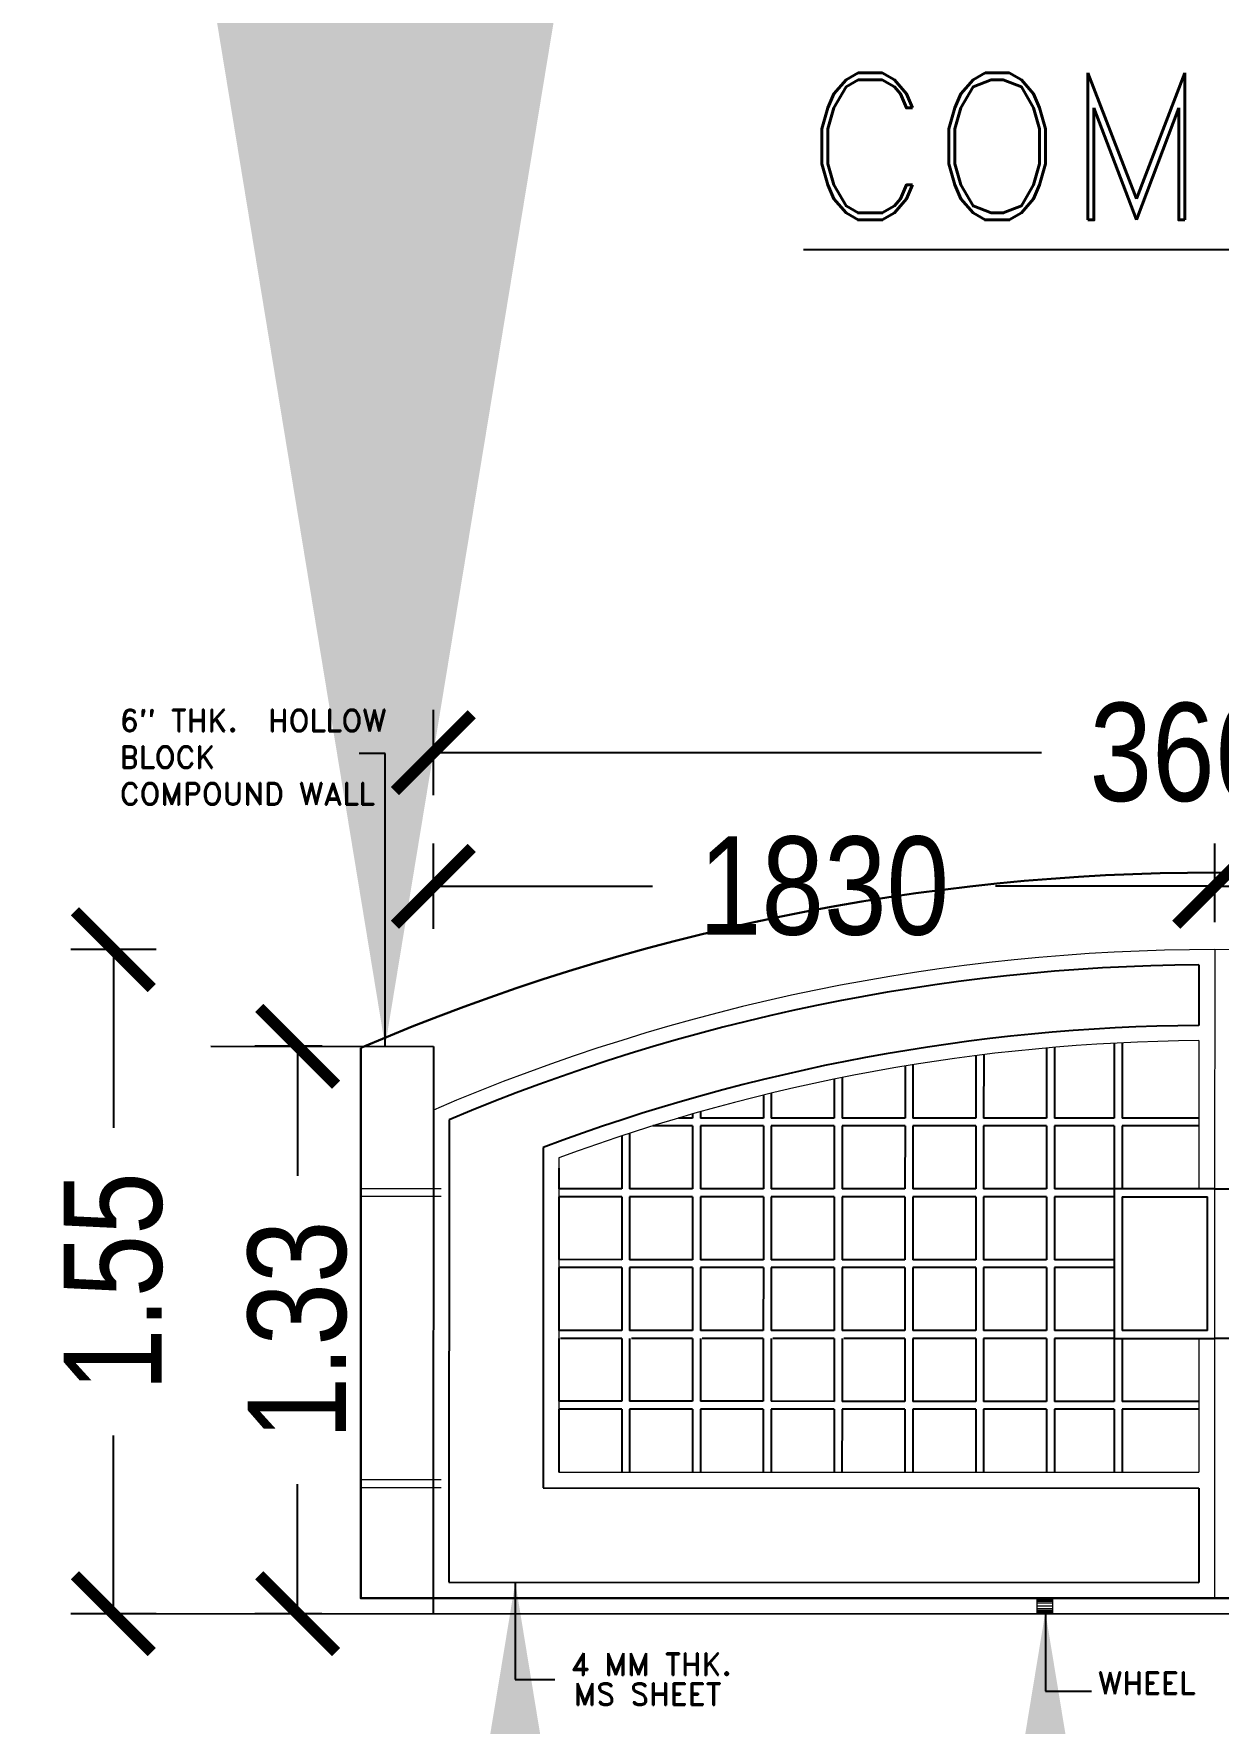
# Model space of a CAD drawing. Header units: metres. Extents: x 144 to 1259, y -1474 to -210.
# Drawn here: x 1181.227 to 1184.001, y -1197.182 to -1193.226 of the extents above; entities that cross this region are included whole.
import ezdxf
from ezdxf.enums import TextEntityAlignment as Align

# ---------------------------------------------------------------- set-up
doc = ezdxf.new("R2010")
doc.units = ezdxf.units.M
doc.linetypes.add('HIDDEN', pattern=[9.525, 6.35, -3.175])
for name, color, linetype, lineweight in [('BEAMl', 6, 'HIDDEN', 13), ('PAV', 21, 'Continuous', 13), ('TEXT', 4, 'Continuous', 18), ('WIN', 12, 'Continuous', 18)]:
    doc.layers.add(name, color=color, linetype=linetype, lineweight=lineweight)
for name, color, linetype in [('DIM', 8, 'Continuous'), ('hatch', 8, 'Continuous'), ('MAIN_GATE', 57, 'Continuous'), ('wall', 2, 'Continuous')]:
    doc.layers.add(name, color=color, linetype=linetype)
doc.styles.add('ROMAND', font='ROMAND.SHX')
doc.styles.add('ROMANS', font='romans.shx')
doc.styles.add('RS1', font='romans.shx', dxfattribs={"width": 0.75})
doc.styles.add('STYLE1', font='swissck.ttf', dxfattribs={"height": 0.23})
doc.styles.add('T', font='ROMAND.shx', dxfattribs={"width": 0.9, "height": 10})
doc.dimstyles.new('DIM-25', dxfattribs={"dimscale": 0.25, "dimtxt": 200, "dimasz": 100, "dimexe": 25, "dimexo": 25, "dimgap": 35, "dimtad": 1, "dimdec": 0, "dimrnd": 5, "dimzin": 0, "dimdsep": 46, "dimtxsty": 'RS1', "dimblk": 'ARCHTICK', "dimcen": 100, "dimdle": 25, "dimclrd": 8, "dimclre": 8, "dimclrt": 4, "dimadec": 0, "dimazin": 0, "dimtfac": 0.5, "dimtdec": 0, "dimtmove": 1, "dimatfit": 0, "dimfxl": 0, "dimfrac": 1, "dimtolj": 1, "dimtzin": 0, "dimarcsym": 0})
doc.dimstyles.new('N001-100', dxfattribs={"dimtxt": 250, "dimasz": 65, "dimexe": 50, "dimexo": 100, "dimgap": 50, "dimtad": 1, "dimdec": 0, "dimrnd": 5, "dimzin": 0, "dimdsep": 46, "dimtxsty": 'ROMANS', "dimblk": 'ARCHTICK', "dimcen": 0.09, "dimdle": 50, "dimclrd": 8, "dimclre": 8, "dimclrt": 4, "dimadec": 0, "dimazin": 0, "dimtfac": 1, "dimtdec": 0, "dimtofl": 0, "dimtmove": 1, "dimatfit": 3, "dimfxl": 0, "dimtolj": 1, "dimtzin": 0, "dimarcsym": 0})
doc.dimstyles.get("Standard").update_dxf_attribs({"dimtxt": 0.23, "dimasz": 0.18, "dimexe": 0.1, "dimexo": 0, "dimgap": 0.09, "dimtad": 0, "dimzin": 0, "dimdsep": 46, "dimtxsty": 'STYLE1', "dimblk": 'ARCHTICK', "dimcen": 0.09, "dimadec": 0, "dimazin": 0, "dimtfac": 1, "dimtofl": 0, "dimtmove": 2, "dimatfit": 3, "dimfxl": 0, "dimtolj": 1, "dimtzin": 0, "dimarcsym": 0})

# ---------------------------------------------------------------- blocks, each defined once
blk = doc.blocks.new('_ArchTick')
at = {"color": 0, "const_width": 0.15}
blk.add_lwpolyline([(-0.5, -0.5), (0.5, 0.5)], dxfattribs=at)
blk = doc.blocks.new('*D146')
at = {"layer": 'Defpoints', "color": 0}
for p in [(1181.9927, -1196.8883), (1185.992, -1196.8887), (1185.992, -1197.742)]:
    blk.add_point(p, dxfattribs=at)
at = {"layer": 'MAIN_GATE', "color": 0, "lineweight": -2}
for p, q in [((1181.9927, -1197.642), (1181.9927, -1197.842)), ((1185.992, -1197.642), (1185.992, -1197.842)), ((1181.9927, -1197.742), (1183.626, -1197.742)), ((1185.992, -1197.742), (1184.3586, -1197.742))]:
    blk.add_line(p, q, dxfattribs=at)
at = {"layer": 'MAIN_GATE', "color": 0, "lineweight": -2, "xscale": 0.18, "yscale": 0.18, "zscale": 0.18, "rotation": 180}
blk.add_blockref('_ArchTick', (1181.9927, -1197.742), dxfattribs=at)
at = {"layer": 'MAIN_GATE', "color": 0, "lineweight": -2, "xscale": 0.18, "yscale": 0.18, "zscale": 0.18}
blk.add_blockref('_ArchTick', (1185.992, -1197.742), dxfattribs=at)
at = {"layer": 'MAIN_GATE', "color": 0, "lineweight": 30, "insert": (1183.9923, -1197.742), "char_height": 0.23, "attachment_point": 5, "style": 'STYLE1'}
blk.add_mtext('\\A1;4.00', dxfattribs=at)
blk = doc.blocks.new('*D338')
at = {"color": 0, "lineweight": -2}
for p, q in [((1182.1627, -1195.3218), (1182.1627, -1195.1218)), ((1183.9927, -1195.3056), (1183.9927, -1195.1218)), ((1182.1627, -1195.2218), (1182.6758, -1195.2218)), ((1183.9927, -1195.2218), (1183.4796, -1195.2218))]:
    blk.add_line(p, q, dxfattribs=at)
at = {"layer": 'Defpoints', "color": 0}
for p in [(1183.9927, -1195.2218), (1183.9927, -1195.3056), (1182.1627, -1195.5966)]:
    blk.add_point(p, dxfattribs=at)
at = {"color": 0, "lineweight": -2, "xscale": 0.18, "yscale": 0.18, "zscale": 0.18, "rotation": 180}
blk.add_blockref('_ArchTick', (1182.1627, -1195.2218), dxfattribs=at)
at = {"color": 0, "lineweight": -2, "xscale": 0.18, "yscale": 0.18, "zscale": 0.18}
blk.add_blockref('_ArchTick', (1183.9927, -1195.2218), dxfattribs=at)
at = {"color": 0, "insert": (1183.0777, -1195.2218), "char_height": 0.23, "attachment_point": 5, "style": 'STYLE1'}
blk.add_mtext('\\A1;1830', dxfattribs=at)
blk = doc.blocks.new('*D339')
at = {"color": 0, "lineweight": -2}
for p, q in [((1183.9927, -1195.3056), (1183.9927, -1195.1218)), ((1185.8227, -1195.3218), (1185.8227, -1195.1218)), ((1183.9927, -1195.2218), (1184.5058, -1195.2218)), ((1185.8227, -1195.2218), (1185.3096, -1195.2218))]:
    blk.add_line(p, q, dxfattribs=at)
at = {"layer": 'Defpoints', "color": 0}
for p in [(1185.8227, -1195.2218), (1183.9927, -1195.3056), (1185.8227, -1195.5975)]:
    blk.add_point(p, dxfattribs=at)
at = {"color": 0, "lineweight": -2, "xscale": 0.18, "yscale": 0.18, "zscale": 0.18, "rotation": 180}
blk.add_blockref('_ArchTick', (1183.9927, -1195.2218), dxfattribs=at)
at = {"color": 0, "lineweight": -2, "xscale": 0.18, "yscale": 0.18, "zscale": 0.18}
blk.add_blockref('_ArchTick', (1185.8227, -1195.2218), dxfattribs=at)
at = {"color": 0, "insert": (1184.9077, -1195.2218), "char_height": 0.23, "attachment_point": 5, "style": 'STYLE1'}
blk.add_mtext('\\A1;1830', dxfattribs=at)
blk = doc.blocks.new('*D340')
at = {"color": 0, "lineweight": -2}
for p, q in [((1182.1627, -1195.0088), (1182.1627, -1194.8088)), ((1185.8227, -1195.0088), (1185.8227, -1194.8088)), ((1182.1627, -1194.9088), (1183.5872, -1194.9088)), ((1185.8227, -1194.9088), (1184.3981, -1194.9088))]:
    blk.add_line(p, q, dxfattribs=at)
at = {"layer": 'Defpoints', "color": 0}
for p in [(1182.1627, -1194.9088), (1182.1627, -1195.5966), (1185.8227, -1195.5975)]:
    blk.add_point(p, dxfattribs=at)
at = {"color": 0, "lineweight": -2, "xscale": 0.18, "yscale": 0.18, "zscale": 0.18, "rotation": 180}
blk.add_blockref('_ArchTick', (1182.1627, -1194.9088), dxfattribs=at)
at = {"color": 0, "lineweight": -2, "xscale": 0.18, "yscale": 0.18, "zscale": 0.18}
blk.add_blockref('_ArchTick', (1185.8227, -1194.9088), dxfattribs=at)
at = {"color": 0, "insert": (1183.9927, -1194.9088), "char_height": 0.23, "attachment_point": 5, "style": 'STYLE1'}
blk.add_mtext('\\A1;3660', dxfattribs=at)
blk = doc.blocks.new('*D341')
at = {"color": 0, "lineweight": -2}
for p, q in [((1181.902, -1195.5965), (1181.7446, -1195.5965)), ((1181.8446, -1195.5965), (1181.8446, -1195.8996)), ((1181.8446, -1196.9251), (1181.8446, -1196.622)), ((1181.9017, -1196.9251), (1181.7446, -1196.9251))]:
    blk.add_line(p, q, dxfattribs=at)
at = {"layer": 'Defpoints', "color": 0}
for p in [(1181.902, -1195.5965), (1181.8446, -1196.9251), (1181.9017, -1196.9251)]:
    blk.add_point(p, dxfattribs=at)
at = {"color": 0, "lineweight": -2, "xscale": 0.18, "yscale": 0.18, "zscale": 0.18}
for p, rotation in [((1181.8446, -1195.5965), 90), ((1181.8446, -1196.9251), 270)]:
    blk.add_blockref('_ArchTick', p, dxfattribs=dict(at, rotation=rotation))
at = {"color": 0, "insert": (1181.8446, -1196.2608), "char_height": 0.23, "attachment_point": 5, "rotation": 90, "style": 'STYLE1'}
blk.add_mtext('\\A1;1.33', dxfattribs=at)
blk = doc.blocks.new('*D342')
at = {"color": 0, "lineweight": -2}
for p, q in [((1181.5132, -1195.3701), (1181.3132, -1195.3701)), ((1181.4132, -1195.3701), (1181.4132, -1195.7877)), ((1181.4132, -1196.9251), (1181.4132, -1196.5076)), ((1181.5132, -1196.9251), (1181.3132, -1196.9251))]:
    blk.add_line(p, q, dxfattribs=at)
at = {"layer": 'Defpoints', "color": 0}
for p in [(1183.9916, -1195.3701), (1181.4132, -1196.9251), (1181.9017, -1196.9251)]:
    blk.add_point(p, dxfattribs=at)
at = {"color": 0, "lineweight": -2, "xscale": 0.18, "yscale": 0.18, "zscale": 0.18}
for p, rotation in [((1181.4132, -1195.3701), 90), ((1181.4132, -1196.9251), 270)]:
    blk.add_blockref('_ArchTick', p, dxfattribs=dict(at, rotation=rotation))
at = {"color": 0, "insert": (1181.4132, -1196.1476), "char_height": 0.23, "attachment_point": 5, "rotation": 90, "style": 'STYLE1'}
blk.add_mtext('\\A1;1.55', dxfattribs=at)

msp = doc.modelspace()

# ---------------------------------------------------------------- linework, layer by layer
at = {"color": 7, "ltscale": 2}
for p, q in [((1183.9559, -1195.4058), (1183.9558, -1195.5476)), ((1182.1995, -1195.7687), (1182.1992, -1196.8515)), ((1182.4197, -1195.8335), (1182.4195, -1196.6304)), ((1183.776, -1195.9489), (1183.7759, -1196.2622)), ((1183.776, -1195.9489), (1183.9758, -1195.949)), ((1183.9757, -1196.2622), (1183.7759, -1196.2622)), ((1182.4195, -1196.6304), (1183.9556, -1196.6308)), ((1183.9556, -1196.6308), (1183.9555, -1196.8519)), ((1182.1992, -1196.8515), (1183.9555, -1196.8519))]:
    msp.add_line(p, q, dxfattribs=at)
for radius, start, end in [(4.6043, 90.4444, 112.9059), (4.4625, 90.459, 110.6246)]:
    msp.add_arc((1183.9916, -1200.01), radius, start, end, dxfattribs=at)
at = {"layer": 'BEAMl', "color": 7}
for p, q in [((1182.181, -1195.9301), (1181.9925, -1195.9301)), ((1182.181, -1195.9485), (1181.9925, -1195.9485)), ((1182.1808, -1196.6119), (1181.9923, -1196.6119)), ((1182.1808, -1196.6303), (1181.9923, -1196.6303))]:
    msp.add_line(p, q, dxfattribs=at)
at = {"layer": 'DIM', "color": 7}
for p, q in [((1183.7576, -1195.9305), (1183.7575, -1196.2806)), ((1183.9926, -1195.9305), (1183.7576, -1195.9305)), ((1183.9926, -1195.9305), (1184.2276, -1195.9306)), ((1183.9757, -1196.2622), (1183.9758, -1195.949)), ((1183.7575, -1196.2806), (1183.9925, -1196.2807)), ((1184.2275, -1196.2807), (1183.9925, -1196.2807))]:
    msp.add_line(p, q, dxfattribs=at)
at = {"layer": 'hatch', "color": 7}
for p, q in [((1183.4333, -1195.6183), (1183.4332, -1195.7646)), ((1183.4517, -1195.616), (1183.4516, -1195.7646)), ((1183.5991, -1195.6004), (1183.5991, -1195.7646)), ((1183.6175, -1195.5988), (1183.6175, -1195.7646)), ((1183.7576, -1195.5892), (1183.7576, -1195.7646)), ((1183.7761, -1195.5882), (1183.776, -1195.7646)), ((1183.2674, -1195.6426), (1183.2674, -1195.7645)), ((1183.2858, -1195.6396), (1183.2858, -1195.7645)), ((1183.1015, -1195.6734), (1183.1015, -1195.7645)), ((1183.12, -1195.6696), (1183.1199, -1195.7645)), ((1182.9357, -1195.7107), (1182.9357, -1195.7644)), ((1182.9541, -1195.7062), (1182.9541, -1195.7644)), ((1182.7698, -1195.7644), (1182.7372, -1195.7644)), ((1182.7698, -1195.7549), (1182.7698, -1195.7644)), ((1182.7883, -1195.7496), (1182.7882, -1195.7644)), ((1182.9357, -1195.7644), (1182.7882, -1195.7644)), ((1183.1015, -1195.7645), (1182.9541, -1195.7644)), ((1183.2674, -1195.7645), (1183.1199, -1195.7645)), ((1183.4332, -1195.7646), (1183.2858, -1195.7645)), ((1183.5991, -1195.7646), (1183.4516, -1195.7646)), ((1183.7576, -1195.7646), (1183.6175, -1195.7646)), ((1183.9558, -1195.7647), (1183.776, -1195.7646)), ((1182.604, -1195.8061), (1182.6039, -1195.9302)), ((1182.6224, -1195.8), (1182.6224, -1195.9302)), ((1182.7698, -1195.7828), (1182.6765, -1195.7828)), ((1182.7698, -1195.7828), (1182.7698, -1195.9302)), ((1182.7882, -1195.7828), (1182.7882, -1195.9302)), ((1182.9357, -1195.7829), (1182.7882, -1195.7828)), ((1182.9357, -1195.7829), (1182.9356, -1195.9303)), ((1182.9541, -1195.7829), (1182.9541, -1195.9303)), ((1183.1015, -1195.7829), (1182.9541, -1195.7829)), ((1183.1015, -1195.7829), (1183.1015, -1195.9303)), ((1183.2674, -1195.7829), (1183.1199, -1195.7829)), ((1183.1199, -1195.7829), (1183.1199, -1195.9303)), ((1183.2674, -1195.7829), (1183.2673, -1195.9304)), ((1183.4332, -1195.783), (1183.2858, -1195.783)), ((1183.2858, -1195.783), (1183.2858, -1195.9304)), ((1183.4332, -1195.783), (1183.4332, -1195.9304)), ((1183.4516, -1195.783), (1183.4516, -1195.9304)), ((1183.5991, -1195.783), (1183.4516, -1195.783)), ((1183.5991, -1195.783), (1183.599, -1195.9304)), ((1183.6175, -1195.783), (1183.6174, -1195.9305)), ((1183.7576, -1195.7831), (1183.6175, -1195.783)), ((1183.7576, -1195.7831), (1183.7576, -1195.9305)), ((1183.9558, -1195.7831), (1183.776, -1195.7831)), ((1183.776, -1195.7831), (1183.776, -1195.9305)), ((1182.4565, -1195.8819), (1182.4565, -1195.9302)), ((1182.6039, -1195.9302), (1182.4565, -1195.9302)), ((1182.7698, -1195.9302), (1182.6224, -1195.9302)), ((1182.9356, -1195.9303), (1182.7882, -1195.9302)), ((1183.1015, -1195.9303), (1182.9541, -1195.9303)), ((1183.2673, -1195.9304), (1183.1199, -1195.9303)), ((1183.4332, -1195.9304), (1183.2858, -1195.9304)), ((1183.599, -1195.9304), (1183.4516, -1195.9304)), ((1183.7576, -1195.9305), (1183.6174, -1195.9305)), ((1182.6039, -1195.9486), (1182.4565, -1195.9486)), ((1182.4565, -1195.9486), (1182.4565, -1196.096)), ((1182.6039, -1195.9486), (1182.6039, -1196.0961)), ((1182.6224, -1195.9486), (1182.6223, -1196.0961)), ((1182.7698, -1195.9487), (1182.6224, -1195.9486)), ((1182.7698, -1195.9487), (1182.7697, -1196.0961)), ((1182.7882, -1195.9487), (1182.7882, -1196.0961)), ((1182.9356, -1195.9487), (1182.7882, -1195.9487)), ((1182.9356, -1195.9487), (1182.9356, -1196.0961)), ((1182.9541, -1195.9487), (1182.954, -1196.0961)), ((1183.1015, -1195.9488), (1182.9541, -1195.9487)), ((1183.1015, -1195.9488), (1183.1014, -1196.0962)), ((1183.2673, -1195.9488), (1183.1199, -1195.9488)), ((1183.1199, -1195.9488), (1183.1199, -1196.0962)), ((1183.2673, -1195.9488), (1183.2673, -1196.0962)), ((1183.4332, -1195.9488), (1183.2857, -1195.9488)), ((1183.2857, -1195.9488), (1183.2857, -1196.0962)), ((1183.4332, -1195.9488), (1183.4331, -1196.0963)), ((1183.4516, -1195.9488), (1183.4516, -1196.0963)), ((1183.599, -1195.9489), (1183.4516, -1195.9488)), ((1183.599, -1195.9489), (1183.599, -1196.0963)), ((1183.6174, -1195.9489), (1183.6174, -1196.0963)), ((1183.7576, -1195.9489), (1183.6174, -1195.9489)), ((1182.6039, -1196.0961), (1182.4565, -1196.096)), ((1182.7697, -1196.0961), (1182.6223, -1196.0961)), ((1182.9356, -1196.0961), (1182.7882, -1196.0961)), ((1183.1014, -1196.0962), (1182.954, -1196.0961)), ((1183.2673, -1196.0962), (1183.1199, -1196.0962)), ((1183.4331, -1196.0963), (1183.2857, -1196.0962)), ((1183.599, -1196.0963), (1183.4516, -1196.0963)), ((1183.7575, -1196.0963), (1183.6174, -1196.0963)), ((1182.4565, -1196.1144), (1182.4564, -1196.2619)), ((1182.6039, -1196.1145), (1182.4565, -1196.1144)), ((1182.6039, -1196.1145), (1182.6038, -1196.2619)), ((1182.6223, -1196.1145), (1182.6223, -1196.2619)), ((1182.7697, -1196.1145), (1182.6223, -1196.1145)), ((1182.7697, -1196.1145), (1182.7697, -1196.2619)), ((1182.7882, -1196.1145), (1182.7881, -1196.2619)), ((1182.9356, -1196.1146), (1182.7882, -1196.1145)), ((1182.9356, -1196.1146), (1182.9355, -1196.262)), ((1182.954, -1196.1146), (1182.954, -1196.262)), ((1183.1014, -1196.1146), (1182.954, -1196.1146)), ((1183.1014, -1196.1146), (1183.1014, -1196.262)), ((1183.1199, -1196.1146), (1183.1198, -1196.262)), ((1183.2673, -1196.1146), (1183.1199, -1196.1146)), ((1183.2673, -1196.1146), (1183.2672, -1196.2621)), ((1183.4331, -1196.1147), (1183.2857, -1196.1146)), ((1183.2857, -1196.1146), (1183.2857, -1196.2621)), ((1183.4331, -1196.1147), (1183.4331, -1196.2621)), ((1183.4516, -1196.1147), (1183.4515, -1196.2621)), ((1183.599, -1196.1147), (1183.4516, -1196.1147)), ((1183.599, -1196.1147), (1183.5989, -1196.2621)), ((1183.6174, -1196.1147), (1183.6174, -1196.2622)), ((1183.7575, -1196.1148), (1183.6174, -1196.1147)), ((1182.6038, -1196.2619), (1182.4564, -1196.2619)), ((1182.4564, -1196.2803), (1182.4564, -1196.4277)), ((1182.6038, -1196.2803), (1182.4606, -1196.2803)), ((1182.6038, -1196.2803), (1182.6038, -1196.4277)), ((1182.6223, -1196.2803), (1182.6222, -1196.4278)), ((1182.7697, -1196.2619), (1182.6223, -1196.2619)), ((1182.7697, -1196.2804), (1182.6264, -1196.2803)), ((1182.7697, -1196.2804), (1182.7697, -1196.4278)), ((1182.9355, -1196.262), (1182.7881, -1196.2619)), ((1182.7881, -1196.2804), (1182.7881, -1196.4278)), ((1182.9355, -1196.2804), (1182.7923, -1196.2804)), ((1182.9355, -1196.2804), (1182.9355, -1196.4278)), ((1182.954, -1196.2804), (1182.9539, -1196.4278)), ((1183.1014, -1196.262), (1182.954, -1196.262)), ((1183.1014, -1196.2805), (1182.9581, -1196.2804)), ((1183.1014, -1196.2805), (1183.1014, -1196.4279)), ((1183.2672, -1196.2621), (1183.1198, -1196.262)), ((1183.1198, -1196.2805), (1183.1198, -1196.4279)), ((1183.2672, -1196.2805), (1183.124, -1196.2805)), ((1183.2672, -1196.2805), (1183.2672, -1196.4279)), ((1183.2857, -1196.2805), (1183.2856, -1196.4279)), ((1183.4331, -1196.2621), (1183.2857, -1196.2621)), ((1183.4331, -1196.2805), (1183.2857, -1196.2805)), ((1183.4331, -1196.2805), (1183.433, -1196.428)), ((1183.5989, -1196.2621), (1183.4515, -1196.2621)), ((1183.4515, -1196.2805), (1183.4515, -1196.428)), ((1183.5989, -1196.2806), (1183.4515, -1196.2805)), ((1183.5989, -1196.2806), (1183.5989, -1196.428)), ((1183.6174, -1196.2806), (1183.6173, -1196.428)), ((1183.7575, -1196.2622), (1183.6174, -1196.2622)), ((1183.7575, -1196.2806), (1183.6174, -1196.2806)), ((1183.7575, -1196.2806), (1183.7574, -1196.428)), ((1183.7759, -1196.2806), (1183.7759, -1196.428)), ((1182.4564, -1196.4461), (1182.4563, -1196.5936)), ((1182.6038, -1196.4277), (1182.4564, -1196.4277)), ((1182.6038, -1196.4462), (1182.4564, -1196.4461)), ((1182.6038, -1196.4462), (1182.6038, -1196.5936)), ((1182.7697, -1196.4278), (1182.6222, -1196.4278)), ((1182.7697, -1196.4462), (1182.6222, -1196.4462)), ((1182.6222, -1196.4462), (1182.6222, -1196.5936)), ((1182.7697, -1196.4462), (1182.7696, -1196.5936)), ((1182.7881, -1196.4462), (1182.788, -1196.5936)), ((1182.9355, -1196.4278), (1182.7881, -1196.4278)), ((1182.9355, -1196.4463), (1182.7881, -1196.4462)), ((1182.9355, -1196.4463), (1182.9355, -1196.5937)), ((1183.1014, -1196.4279), (1182.9539, -1196.4278)), ((1183.1013, -1196.4463), (1182.9539, -1196.4463)), ((1182.9539, -1196.4463), (1182.9539, -1196.5937)), ((1183.1013, -1196.4463), (1183.1013, -1196.5937)), ((1183.1198, -1196.4463), (1183.1197, -1196.5937)), ((1183.2672, -1196.4279), (1183.1198, -1196.4279)), ((1183.2672, -1196.4463), (1183.1198, -1196.4463)), ((1183.2672, -1196.4463), (1183.2672, -1196.5938)), ((1183.433, -1196.428), (1183.2856, -1196.4279)), ((1183.433, -1196.4464), (1183.2856, -1196.4463)), ((1183.2856, -1196.4463), (1183.2856, -1196.5938)), ((1183.433, -1196.4464), (1183.433, -1196.5938)), ((1183.4515, -1196.4464), (1183.4514, -1196.5938)), ((1183.5989, -1196.428), (1183.4515, -1196.428)), ((1183.5989, -1196.4464), (1183.4515, -1196.4464)), ((1183.5989, -1196.4464), (1183.5989, -1196.5938)), ((1183.7574, -1196.428), (1183.6173, -1196.428)), ((1183.7574, -1196.4465), (1183.6173, -1196.4464)), ((1183.6173, -1196.4464), (1183.6173, -1196.5938)), ((1183.7574, -1196.4465), (1183.7574, -1196.5939)), ((1183.7759, -1196.4465), (1183.7758, -1196.5939)), ((1183.9556, -1196.4281), (1183.7759, -1196.428)), ((1183.9556, -1196.4465), (1183.7759, -1196.4465))]:
    msp.add_line(p, q, dxfattribs=at)
at = {"layer": 'MAIN_GATE', "lineweight": 30}
msp.add_lwpolyline([(1181.993, -1195.6002, -0.205292), (1185.992, -1195.6002), (1185.992, -1196.8887), (1181.9927, -1196.8888)], format="xyb", close=True, dxfattribs=at)
at = {"layer": 'PAV', "color": 7}
for p, q in [((1183.5758, -1196.8887), (1183.5758, -1196.9255)), ((1183.6127, -1196.8887), (1183.6127, -1196.9255)), ((1183.6127, -1196.8897), (1183.5758, -1196.8897)), ((1183.6127, -1196.8915), (1183.5758, -1196.8915)), ((1183.6127, -1196.8935), (1183.5758, -1196.8934)), ((1183.6127, -1196.8966), (1183.5758, -1196.8966)), ((1183.6127, -1196.9007), (1183.5758, -1196.9007)), ((1183.6127, -1196.9071), (1183.5758, -1196.9071)), ((1183.6127, -1196.9136), (1183.5758, -1196.9136)), ((1183.6127, -1196.9177), (1183.5758, -1196.9177)), ((1183.6127, -1196.9208), (1183.5758, -1196.9208)), ((1183.6127, -1196.9227), (1183.5758, -1196.9227)), ((1183.6127, -1196.9245), (1183.5758, -1196.9245)), ((1183.6146, -1196.9208), (1183.5777, -1196.9208)), ((1183.6146, -1196.9227), (1183.5777, -1196.9227)), ((1183.6146, -1196.9245), (1183.5777, -1196.9245))]:
    msp.add_line(p, q, dxfattribs=at)
at = {"layer": 'wall', "color": 7}
for p, q in [((1181.6414, -1195.5964), (1182.1627, -1195.5966)), ((1182.1627, -1195.5966), (1182.1623, -1196.9252)), ((1181.4431, -1196.925), (1185.9488, -1196.9261))]:
    msp.add_line(p, q, dxfattribs=at)
at = {"layer": 'WIN', "color": 7}
for p, q in [((1183.9927, -1195.3701), (1183.9926, -1195.9305)), ((1183.9927, -1195.3701), (1183.9926, -1195.9305)), ((1183.9558, -1195.5831), (1183.9557, -1195.9305)), ((1182.1626, -1195.7458), (1182.1623, -1196.8883)), ((1183.9926, -1195.7472), (1183.9923, -1196.8888)), ((1183.9926, -1195.7472), (1183.9923, -1196.8888)), ((1183.9926, -1195.7472), (1183.9923, -1196.8888)), ((1183.9926, -1195.7472), (1183.9923, -1196.8888)), ((1182.4565, -1195.8576), (1182.4563, -1196.5936)), ((1183.9926, -1195.949), (1183.9923, -1196.8888)), ((1183.9926, -1195.949), (1183.9923, -1196.8888)), ((1183.9926, -1195.949), (1183.9923, -1196.8888)), ((1183.9926, -1195.949), (1183.9923, -1196.8888)), ((1183.9926, -1195.949), (1183.9923, -1196.8888)), ((1183.9926, -1195.949), (1183.9923, -1196.8888)), ((1183.9926, -1195.949), (1183.9923, -1196.8888)), ((1183.9926, -1195.949), (1183.9923, -1196.8888)), ((1183.9926, -1195.9919), (1183.9923, -1196.8888)), ((1183.9926, -1195.9919), (1183.9923, -1196.8888)), ((1183.9926, -1195.9919), (1183.9923, -1196.8888)), ((1183.9926, -1195.9919), (1183.9923, -1196.8888)), ((1183.9556, -1196.2807), (1183.9556, -1196.5939)), ((1183.9925, -1196.2807), (1183.9923, -1196.8888)), ((1183.9925, -1196.2807), (1183.9923, -1196.8888)), ((1183.9925, -1196.2807), (1183.9923, -1196.8888)), ((1183.9925, -1196.2807), (1183.9923, -1196.8888)), ((1183.9925, -1196.2807), (1183.9923, -1196.8888)), ((1183.9925, -1196.2807), (1183.9923, -1196.8888)), ((1183.9925, -1196.2807), (1183.9923, -1196.8888)), ((1183.9925, -1196.2807), (1183.9923, -1196.8888)), ((1182.4563, -1196.5936), (1183.9556, -1196.5939)), ((1182.1623, -1196.8883), (1183.9923, -1196.8888)), ((1183.8338, -1196.8887), (1183.8338, -1196.8887)), ((1183.8338, -1196.8887), (1183.8338, -1196.8887)), ((1185.8223, -1196.8892), (1183.9923, -1196.8888))]:
    msp.add_line(p, q, dxfattribs=at)
for radius, start, end in [(4.6398, 89.9858, 113.215), (4.6398, 66.7566, 89.9858), (4.427, 90.4628, 110.2883)]:
    msp.add_arc((1183.9916, -1200.01), radius, start, end, dxfattribs=at)

# ---------------------------------------------------------------- texts
at = {"color": 7, "style": 'T', "width": 0.96}
msp.add_text('%%UCOMPOUND WALL%%U', height=0.344353, dxfattribs=at).set_placement((1183.03, -1193.6615))
at = {"layer": 'TEXT', "color": 7, "linetype": 'Continuous', "style": 'ROMAND'}
for s, p in [('4 MM THK.', (1182.484, -1197.0435)), ('WHEEL', (1183.7193, -1197.0877)), ('MS SHEET', (1182.4912, -1197.1134))]:
    msp.add_text(s, height=0.05155, rotation=359.9858, dxfattribs=at).set_placement(p, align=Align.MIDDLE_LEFT)
at = {"layer": 'TEXT', "color": 7, "insert": (1181.4284, -1194.8078), "char_height": 0.051549, "width": 0.679962, "attachment_point": 1, "rotation": 359.9858, "style": 'ROMAND'}
msp.add_mtext('6" THK.  HOLLOW BLOCK COMPOUND WALL', dxfattribs=at)

# ---------------------------------------------------------------- dimensions: what is measured, and where the dimension line sits
at = {"color": 7}
for base, p1, p2, text, picture, middle in [((1182.1627, -1194.9088), (1185.8227, -1195.5975), (1182.1627, -1195.5966), '3660', '*D340', (1183.9927, -1194.9088)), ((1183.9927, -1195.2218), (1182.1627, -1195.5966), (1183.9927, -1195.3056), '1830', '*D338', (1183.0777, -1195.2218)), ((1185.8227, -1195.2218), (1183.9927, -1195.3056), (1185.8227, -1195.5975), '1830', '*D339', (1184.9077, -1195.2218))]:
    dim = msp.add_linear_dim(base=base, p1=p1, p2=p2, angle=360, text=text, dimstyle='Standard', dxfattribs=at)
    dim.commit()
    dim.dimension.update_dxf_attribs({"geometry": picture, "text_midpoint": middle})
for base, p1, p2, picture, middle in [((1181.41321, -1196.92512), (1183.99157, -1195.37014), (1181.90171, -1196.92512), '*D342', (1181.41321, -1196.14763)), ((1181.8446, -1196.9251), (1181.902, -1195.5965), (1181.9017, -1196.9251), '*D341', (1181.8446, -1196.2608))]:
    dim = msp.add_linear_dim(base=base, p1=p1, p2=p2, angle=90, dimstyle='Standard', dxfattribs=at)
    dim.commit()
    dim.dimension.update_dxf_attribs({"geometry": picture, "text_midpoint": middle})
at = {"layer": 'MAIN_GATE', "lineweight": 30}
dim = msp.add_linear_dim(base=(1185.992, -1197.742), p1=(1181.9927, -1196.8883), p2=(1185.992, -1196.8887), dimstyle='Standard', dxfattribs=at)
dim.commit()
dim.dimension.update_dxf_attribs({"geometry": '*D146', "text_midpoint": (1183.9923, -1197.742)})

# ---------------------------------------------------------------- leaders
at = {"layer": 'wall', "color": 7, "ltscale": 15}
for points in [[(1182.0497, -1195.5965), (1182.0498, -1194.9105), (1181.9891, -1194.9105)], [(1185.8982, -1196.6128), (1185.8983, -1196.4614), (1186.1438, -1196.4614)]]:
    msp.add_leader(points, dimstyle='DIM-25', dxfattribs=at)
for points in [[(1182.3545, -1196.8515), (1182.3544, -1197.0794), (1182.4475, -1197.0794)], [(1183.5961, -1196.9208), (1183.5961, -1197.1061), (1183.7043, -1197.1061)]]:
    msp.add_leader(points, dimstyle='N001-100', override={"dimgap": 50, "dimtad": 0}, dxfattribs=at)

doc.saveas('drawing.dxf')
